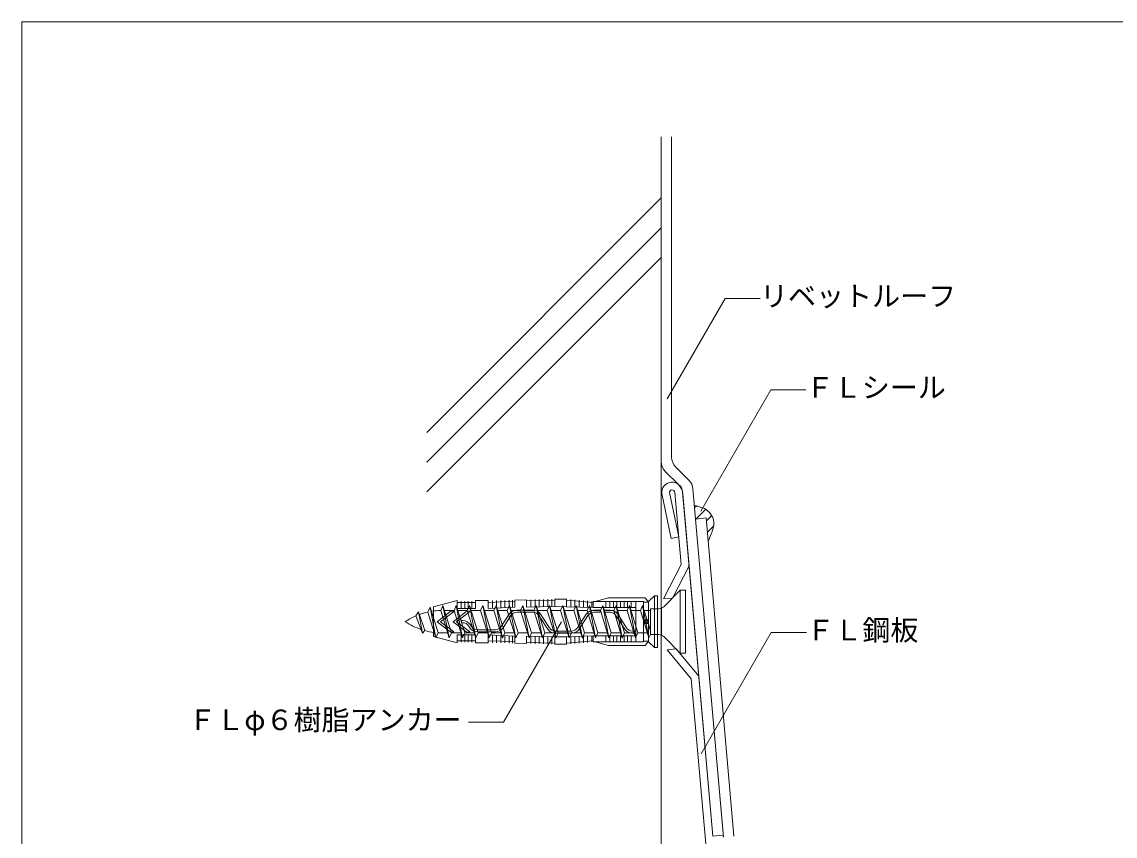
# Model space of a CAD drawing. Units: millimetres on the paper. Extents: x -135 to 135, y -94 to 92.
# Drawn here: x -135 to 21.1, y -24.2 to 92 of the extents above; entities that cross this region are included whole.
import ezdxf
from ezdxf.enums import TextEntityAlignment as Align

# ---------------------------------------------------------------- set-up
doc = ezdxf.new("R2010")
doc.units = ezdxf.units.MM
for name, color, linetype, lineweight in [('1-2_ハッチング', 4, 'Continuous', 9), ('1-4_リベットルーフ', 6, 'Continuous', 18), ('1-5_ＦＬ鋼板・ディスク', 5, 'Continuous', 18), ('1-6_アンカー類', 4, 'Continuous', 9), ('1-A_元図・躯体', 7, 'Continuous', 18), ('1-C_アンカー類②', 4, 'Continuous', 9), ('E-E', 7, 'Continuous', 18), ('F-F', 7, 'Continuous', 18)]:
    doc.layers.add(name, color=color, linetype=linetype, lineweight=lineweight)
doc.styles.add('ＭＳ ゴシック', font='')
doc.styles.get('ＭＳ ゴシック').set_extended_font_data('MS Gothic')

msp = doc.modelspace()

# ---------------------------------------------------------------- linework, layer by layer
at = {"layer": '1-2_ハッチング'}
for p, q in [((-37.788, 22.665), (-38.975, 23.053)), ((-38.938, 22.638), (-38.635, 22.942)), ((-38.749, 21.06), (-37.354, 22.455)), ((-36.65, 21.78), (-36.879, 22.052)), ((-37.269, 20.772), (-36.489, 21.552)), ((-37.127, 19.146), (-36.24, 20.033)), ((-36.568, 18.935), (-37.016, 17.874)), ((-36.491, 19.148), (-36.262, 19.927))]:
    msp.add_line(p, q, dxfattribs=at)
for centre, start, end in [((-38.41, 20.764), 40.077, 71.896), ((-38.181, 20.492), 343.592, 40.077), ((-38.41, 19.713), 337.097, 343.592)]:
    msp.add_arc(centre, 2, start, end, dxfattribs=at)
at = {"layer": '1-4_リベットルーフ'}
for p, q in [((-43.722, 29.266), (-43.722, 75.586)), ((-42.222, 29.888), (-42.222, 75.586)), ((-41.636, 28.473), (-39.754, 26.591)), ((-41.201, 25.917), (-43.136, 27.852)), ((-39.176, 25.352), (-34.827, -24.35)), ((-39.176, 25.352), (-34.876, -23.793)), ((-40.622, 24.677), (-36.347, -24.189)), ((-38.8, 21.054), (-37.309, 21.228)), ((-33.334, -24.206), (-37.309, 21.228)), ((-34.853, -24.059), (-36.347, -24.189)), ((-34.853, -24.059), (-36.347, -24.189))]:
    msp.add_line(p, q, dxfattribs=at)
for centre, start, end in [((-40.222, 29.888), 180, 225), ((-41.722, 29.266), 180, 225), ((-41.168, 25.177), 5, 45), ((-42.615, 24.503), 5, 45)]:
    msp.add_arc(centre, 2, start, end, dxfattribs=at)
at = {"layer": '1-5_ＦＬ鋼板・ディスク'}
for p, q in [((-43.634, 24.679), (-42.271, 18.274)), ((-42.54, 24.821), (-41.195, 18.503)), ((-36.347, -24.189), (-40.646, 24.941)), ((-41.195, 18.503), (-42.271, 18.274)), ((-42.114, 9.783), (-39.722, 14.382)), ((-42.114, 9.783), (-43.379, 9.672)), ((-41.591, 2.516), (-42.856, 2.406)), ((-42.856, 2.406), (-39.415, -1.75)), ((-41.591, 2.516), (-38.344, -1.36)), ((-37.355, -25.289), (-39.415, -1.75))]:
    msp.add_line(p, q, dxfattribs=at)
msp.add_lwpolyline([(-43.379, 9.672), (-40.843, 14.58), (-41.741, 24.845)], dxfattribs=at)
for radius in [1.5, 0.4]:
    msp.add_arc((-42.14, 24.81), radius, 5, 185, dxfattribs=at)
at = {"layer": '1-6_アンカー類'}
for p, q in [((-43.353, 8.544), (-40.985, 10.911)), ((-40.245, 10.911), (-40.985, 10.911)), ((-40.245, 1.911), (-40.245, 10.911)), ((-77.778, 4.766), (-78.361, 7.807)), ((-75.545, 4.827), (-76.717, 8.497)), ((-73.974, 4.082), (-74.865, 8.736)), ((-73.645, 4.813), (-74.865, 8.736)), ((-73.294, 8.009), (-74.639, 8.009)), ((-72.074, 4.082), (-72.965, 8.736)), ((-71.745, 4.813), (-72.965, 8.736)), ((-71.394, 8.009), (-72.739, 8.009)), ((-70.174, 4.082), (-71.066, 8.736)), ((-69.845, 4.813), (-71.066, 8.736)), ((-69.494, 8.009), (-70.839, 8.009)), ((-68.274, 4.082), (-69.166, 8.736)), ((-67.945, 4.813), (-69.166, 8.736)), ((-67.591, 8.009), (-68.939, 8.009)), ((-66.373, 4.078), (-67.264, 8.732)), ((-66.044, 4.809), (-67.264, 8.732)), ((-65.695, 8.009), (-67.039, 8.009)), ((-64.474, 4.082), (-65.366, 8.736)), ((-64.145, 4.813), (-65.366, 8.736)), ((-63.795, 8.009), (-65.14, 8.009)), ((-62.574, 4.082), (-63.466, 8.736)), ((-62.245, 4.813), (-63.466, 8.736)), ((-61.895, 8.009), (-63.24, 8.009)), ((-60.674, 4.082), (-61.566, 8.736)), ((-60.345, 4.813), (-61.566, 8.736)), ((-59.992, 8.009), (-61.34, 8.009)), ((-58.771, 4.082), (-59.663, 8.736)), ((-58.442, 4.813), (-59.663, 8.736)), ((-58.089, 8.009), (-59.437, 8.009)), ((-56.868, 4.082), (-57.76, 8.736)), ((-56.539, 4.813), (-57.76, 8.736)), ((-56.188, 8.009), (-57.534, 8.009)), ((-54.967, 4.078), (-55.859, 8.732)), ((-54.638, 4.809), (-55.859, 8.732)), ((-54.289, 8.009), (-55.634, 8.009)), ((-53.068, 4.082), (-53.96, 8.736)), ((-52.739, 4.813), (-53.96, 8.736)), ((-52.386, 8.009), (-53.734, 8.009)), ((-51.165, 4.082), (-52.057, 8.736)), ((-50.836, 4.813), (-52.057, 8.736)), ((-50.483, 8.009), (-51.831, 8.009)), ((-49.264, 4.078), (-50.156, 8.732)), ((-48.935, 4.809), (-50.156, 8.732)), ((-48.586, 8.009), (-49.931, 8.009)), ((-47.365, 4.082), (-48.257, 8.736)), ((-47.037, 4.813), (-48.257, 8.736)), ((-46.686, 8.009), (-48.031, 8.009)), ((-45.245, 5.163), (-46.357, 8.736)), ((-45.245, 8.009), (-46.131, 8.009)), ((-45.245, 4.571), (-45.245, 8.251)), ((-44.06, 8.251), (-45.245, 8.251)), ((-43.645, 4.571), (-43.645, 8.251)), ((-75.874, 4.096), (-75.545, 4.827)), ((-74.201, 4.813), (-75.172, 4.813)), ((-73.974, 4.082), (-73.645, 4.813)), ((-72.301, 4.813), (-73.645, 4.813)), ((-72.074, 4.082), (-71.745, 4.813)), ((-70.401, 4.813), (-71.745, 4.813)), ((-70.174, 4.082), (-69.845, 4.813)), ((-68.501, 4.813), (-69.845, 4.813)), ((-68.274, 4.082), (-67.945, 4.813)), ((-66.601, 4.813), (-67.945, 4.813)), ((-66.373, 4.078), (-66.044, 4.809)), ((-64.701, 4.813), (-66.045, 4.813)), ((-64.474, 4.082), (-64.145, 4.813)), ((-62.801, 4.813), (-64.145, 4.813)), ((-62.574, 4.082), (-62.245, 4.813)), ((-60.901, 4.813), (-62.245, 4.813)), ((-60.674, 4.082), (-60.345, 4.813)), ((-58.998, 4.813), (-60.345, 4.813)), ((-58.771, 4.082), (-58.442, 4.813)), ((-57.095, 4.813), (-58.442, 4.813)), ((-56.868, 4.082), (-56.539, 4.813)), ((-55.195, 4.813), (-56.539, 4.813)), ((-54.967, 4.078), (-54.638, 4.809)), ((-53.295, 4.813), (-54.638, 4.813)), ((-53.068, 4.082), (-52.739, 4.813)), ((-51.392, 4.813), (-52.739, 4.813)), ((-51.165, 4.082), (-50.836, 4.813)), ((-49.492, 4.813), (-50.836, 4.813)), ((-49.264, 4.078), (-48.935, 4.809)), ((-47.592, 4.813), (-48.935, 4.813)), ((-47.365, 4.082), (-47.037, 4.813)), ((-45.693, 4.813), (-47.037, 4.813)), ((-45.465, 4.082), (-45.245, 4.571)), ((-44.06, 4.571), (-45.245, 4.571)), ((-43.353, 4.278), (-40.985, 1.911))]:
    msp.add_line(p, q, dxfattribs=at)
for points in [[(-40.245, 1.911), (-40.985, 1.911), (-40.985, 10.911)], [(-77.45, 5.135), (-78.361, 7.807), (-78.725, 7.242)], [(-74.865, 8.736), (-75.194, 8.009), (-73.974, 4.082)], [(-72.965, 8.736), (-73.294, 8.009), (-72.074, 4.082)], [(-71.066, 8.736), (-71.394, 8.009), (-70.174, 4.082)], [(-69.166, 8.736), (-69.494, 8.009), (-68.274, 4.082)], [(-67.264, 8.732), (-67.593, 8.005), (-66.373, 4.078)], [(-65.366, 8.736), (-65.695, 8.009), (-64.474, 4.082)], [(-63.466, 8.736), (-63.795, 8.009), (-62.574, 4.082)], [(-61.566, 8.736), (-61.895, 8.009), (-60.674, 4.082)], [(-59.663, 8.736), (-59.992, 8.009), (-58.771, 4.082)], [(-57.76, 8.736), (-58.089, 8.009), (-56.868, 4.082)], [(-55.859, 8.732), (-56.188, 8.005), (-54.967, 4.078)], [(-53.96, 8.736), (-54.289, 8.009), (-53.068, 4.082)], [(-52.057, 8.736), (-52.386, 8.009), (-51.165, 4.082)], [(-50.156, 8.732), (-50.485, 8.005), (-49.264, 4.078)], [(-48.257, 8.736), (-48.586, 8.009), (-47.365, 4.082)], [(-78.725, 7.242), (-77.778, 4.766), (-77.45, 5.135)]]:
    msp.add_lwpolyline(points, dxfattribs=at)
for points in [[(-77.043, 7.776), (-75.874, 4.096), (-76.717, 8.497)], [(-45.465, 4.082), (-46.357, 8.736), (-46.686, 8.009)]]:
    msp.add_lwpolyline(points, close=True, dxfattribs=at)
for centre, radius, start, end in [((-75.005, -1.372), 9.383, 91.153, 99.302), ((-44.06, 9.251), 1, 270, 315), ((-75.005, -1.372), 9.383, 113.352, 123.951), ((-75.005, 14.194), 9.383, 236.049, 251.511), ((-75.005, -1.372), 9.383, 102.558, 110.133), ((-75.005, 14.194), 9.383, 254.901, 263.165), ((-75.005, 14.194), 9.383, 266.704, 268.981), ((-44.06, 3.571), 1, 45, 90)]:
    msp.add_arc(centre, radius, start, end, dxfattribs=at)
at = {"layer": '1-A_元図・躯体'}
for p, q in [((-43.722, 75.586), (-43.722, -31.744)), ((-77.183, 33.408), (-43.722, 66.87)), ((-77.183, 29.166), (-43.722, 62.627)), ((-77.183, 24.923), (-43.722, 58.385))]:
    msp.add_line(p, q, dxfattribs=at)
at = {"layer": '1-C_アンカー類②'}
for p, q in [((-76.219, 8.511), (-72.819, 9.411)), ((-72.819, 8.286), (-72.819, 9.411)), ((-70.219, 9.411), (-68.419, 9.411)), ((-70.219, 8.286), (-70.219, 9.411)), ((-68.419, 8.286), (-68.419, 9.411)), ((-67.819, 8.309), (-67.819, 9.423)), ((-67.219, 8.332), (-67.219, 9.434)), ((-66.619, 8.355), (-66.619, 9.444)), ((-66.019, 8.378), (-66.019, 9.455)), ((-65.419, 8.424), (-65.419, 9.466)), ((-64.919, 8.447), (-64.919, 9.475)), ((-62.919, 8.461), (-62.919, 9.536)), ((-62.919, 9.375), (-58.919, 9.475)), ((-62.319, 8.476), (-62.319, 9.543)), ((-61.719, 8.491), (-61.719, 9.558)), ((-61.119, 8.506), (-61.119, 9.573)), ((-60.519, 8.521), (-60.519, 9.588)), ((-59.919, 8.536), (-59.919, 9.603)), ((-59.319, 8.551), (-59.319, 9.618)), ((-58.919, 9.636), (-57.219, 9.636)), ((-58.919, 8.561), (-58.919, 9.636)), ((-57.219, 8.552), (-57.219, 9.636)), ((-57.219, 9.475), (-53.419, 9.14)), ((-56.619, 8.53), (-56.619, 9.575)), ((-56.019, 8.508), (-56.019, 9.522)), ((-55.419, 8.485), (-55.419, 9.469)), ((-54.819, 8.463), (-54.819, 9.416)), ((-53.119, 9.301), (-51.219, 9.801)), ((-51.219, 9.801), (-46.019, 9.801)), ((-45.519, 9.201), (-46.019, 9.801)), ((-45.519, 9.301), (-44.669, 10.086)), ((-44.669, 10.086), (-44.219, 10.086)), ((-44.669, 2.736), (-44.669, 10.086)), ((-44.219, 2.736), (-44.219, 10.086)), ((-76.219, 4.311), (-76.219, 8.511)), ((-75.719, 6.411), (-73.904, 7.807)), ((-75.219, 6.411), (-73.386, 7.821)), ((-73.416, 7.911), (-73.599, 7.911)), ((-73.419, 6.411), (-71.604, 7.807)), ((-72.919, 6.411), (-71.086, 7.821)), ((-72.819, 9.161), (-70.219, 9.161)), ((-72.819, 8.286), (-70.219, 8.286)), ((-72.269, 8.286), (-72.269, 9.336)), ((-71.769, 8.286), (-71.769, 9.336)), ((-71.116, 7.911), (-71.299, 7.911)), ((-71.269, 8.286), (-71.269, 9.336)), ((-70.769, 8.286), (-70.769, 9.336)), ((-68.419, 9.161), (-64.619, 9.336)), ((-68.419, 8.286), (-64.619, 8.461)), ((-64.324, 8.061), (-62.014, 8.061)), ((-62.919, 8.461), (-58.919, 8.561)), ((-58.919, 8.561), (-57.21, 8.552)), ((-57.219, 8.552), (-53.419, 8.411)), ((-54.219, 8.441), (-54.219, 9.363)), ((-53.619, 8.418), (-53.619, 9.31)), ((-53.419, 9.301), (-46.219, 9.301)), ((-53.419, 8.411), (-53.419, 9.301)), ((-53.419, 8.411), (-47.319, 8.411)), ((-53.324, 8.061), (-52.419, 8.061)), ((-52.419, 7.761), (-52.419, 8.061)), ((-51.919, 8.061), (-51.014, 8.061)), ((-51.919, 7.761), (-51.919, 8.061)), ((-51.619, 8.411), (-51.619, 9.301)), ((-51.019, 8.411), (-51.019, 9.301)), ((-50.519, 8.411), (-50.519, 9.301)), ((-50.019, 8.411), (-50.019, 9.301)), ((-49.519, 8.411), (-49.519, 9.301)), ((-49.019, 8.411), (-49.019, 9.301)), ((-48.519, 8.384), (-48.519, 9.301)), ((-48.019, 8.411), (-48.019, 9.301)), ((-47.319, 3.521), (-47.319, 9.301)), ((-46.219, 3.521), (-46.219, 9.301)), ((-46.219, 9.201), (-45.519, 9.201)), ((-45.519, 3.521), (-45.519, 9.301)), ((-75.719, 6.411), (-73.904, 5.015)), ((-75.219, 6.411), (-73.386, 5.001)), ((-73.419, 6.411), (-71.604, 5.015)), ((-72.919, 6.411), (-71.086, 5.001)), ((-72.219, 6.261), (-72.219, 6.561)), ((-72.219, 6.561), (-72.045, 6.561)), ((-72.219, 6.261), (-72.045, 6.261)), ((-65.416, 7.466), (-66.545, 5.718)), ((-65.164, 7.304), (-66.293, 5.556)), ((-64.324, 7.761), (-62.014, 7.761)), ((-61.174, 7.304), (-59.916, 5.356)), ((-60.922, 7.466), (-59.664, 5.518)), ((-54.416, 7.466), (-55.674, 5.518)), ((-54.164, 7.304), (-55.422, 5.356)), ((-53.324, 7.761), (-52.419, 7.761)), ((-51.919, 7.761), (-51.014, 7.761)), ((-50.174, 7.304), (-48.916, 5.356)), ((-49.922, 7.466), (-48.664, 5.518)), ((-46.219, 6.661), (-46.019, 6.411)), ((-46.219, 6.661), (-45.519, 6.661)), ((-46.219, 6.161), (-46.019, 6.411)), ((-73.416, 4.911), (-73.599, 4.911)), ((-71.116, 4.911), (-71.299, 4.911)), ((-71.205, 5.804), (-71.045, 5.556)), ((-70.953, 5.966), (-70.793, 5.718)), ((-69.953, 5.261), (-67.385, 5.261)), ((-69.953, 4.961), (-67.385, 4.961)), ((-58.824, 5.061), (-56.514, 5.061)), ((-58.824, 4.761), (-56.514, 4.761)), ((-47.824, 5.061), (-47.319, 5.061)), ((-47.824, 4.761), (-47.319, 4.761)), ((-46.219, 6.161), (-45.519, 6.161)), ((-76.219, 4.311), (-72.819, 3.411)), ((-72.819, 4.536), (-70.219, 4.536)), ((-72.819, 3.412), (-72.819, 4.536)), ((-72.819, 3.661), (-70.219, 3.661)), ((-72.269, 3.486), (-72.269, 4.536)), ((-71.769, 3.486), (-71.769, 4.536)), ((-71.269, 3.486), (-71.269, 4.536)), ((-70.769, 3.486), (-70.769, 4.536)), ((-70.219, 3.411), (-70.219, 4.536)), ((-70.219, 3.411), (-68.419, 3.411)), ((-68.419, 4.536), (-64.619, 4.361)), ((-68.419, 3.411), (-68.419, 4.536)), ((-68.419, 3.661), (-64.619, 3.575)), ((-67.819, 3.412), (-67.819, 4.513)), ((-67.219, 3.399), (-67.219, 4.49)), ((-66.619, 3.385), (-66.619, 4.467)), ((-66.019, 3.371), (-66.019, 4.444)), ((-65.419, 3.358), (-65.419, 4.398)), ((-64.919, 3.346), (-64.919, 4.383)), ((-64.619, 3.325), (-64.619, 4.361)), ((-64.619, 3.325), (-62.919, 3.286)), ((-62.919, 3.286), (-62.919, 4.361)), ((-62.919, 4.361), (-58.919, 4.261)), ((-62.919, 3.447), (-58.919, 3.347)), ((-62.319, 3.28), (-62.319, 4.346)), ((-61.719, 3.265), (-61.719, 4.315)), ((-61.119, 3.25), (-61.119, 4.316)), ((-60.519, 3.235), (-60.519, 4.301)), ((-59.919, 3.22), (-59.919, 4.286)), ((-59.319, 3.205), (-59.319, 4.271)), ((-58.919, 4.261), (-57.222, 4.27)), ((-58.919, 3.186), (-58.919, 4.261)), ((-58.919, 3.186), (-57.219, 3.186)), ((-57.222, 4.27), (-53.419, 4.411)), ((-57.219, 3.186), (-57.219, 4.27)), ((-57.219, 3.347), (-53.419, 3.682)), ((-56.619, 3.247), (-56.619, 4.292)), ((-56.019, 3.3), (-56.019, 4.315)), ((-55.419, 3.353), (-55.419, 4.337)), ((-54.819, 3.406), (-54.819, 4.359)), ((-54.219, 3.459), (-54.219, 4.381)), ((-53.619, 3.512), (-53.619, 4.41)), ((-53.419, 3.521), (-53.419, 4.411)), ((-53.419, 4.411), (-47.319, 4.411)), ((-53.419, 3.521), (-46.219, 3.521)), ((-51.219, 3.021), (-53.119, 3.521)), ((-51.619, 3.521), (-51.619, 4.411)), ((-51.019, 3.521), (-51.019, 4.411)), ((-50.519, 3.521), (-50.519, 4.411)), ((-50.019, 3.521), (-50.019, 4.411)), ((-49.519, 3.521), (-49.519, 4.411)), ((-49.019, 3.521), (-49.019, 4.411)), ((-48.519, 3.521), (-48.519, 4.411)), ((-48.019, 3.521), (-48.019, 4.411)), ((-46.219, 3.621), (-45.519, 3.621)), ((-46.019, 3.021), (-45.519, 3.621)), ((-45.519, 3.521), (-44.669, 2.736)), ((-51.219, 3.021), (-46.019, 3.021)), ((-44.669, 2.736), (-44.219, 2.736))]:
    msp.add_line(p, q, dxfattribs=at)
for points in [[(-64.619, 8.461), (-64.619, 9.497), (-62.919, 9.536)], [(-45.519, 6.161), (-46.019, 6.411), (-45.519, 6.661)]]:
    msp.add_lwpolyline(points, dxfattribs=at)
for centre, radius, start, end in [((-73.599, 7.411), 0.5, 90, 127.569), ((-73.416, 7.861), 0.05, 307.569, 90), ((-71.299, 7.411), 0.5, 90, 127.569), ((-71.116, 7.861), 0.05, 307.569, 90), ((-64.324, 6.761), 1.3, 90, 147.142), ((-62.014, 6.761), 1.3, 32.858, 90), ((-53.324, 6.761), 1.3, 90, 147.142), ((-51.014, 6.761), 1.3, 32.858, 90), ((-72.045, 5.261), 1.3, 32.858, 90), ((-72.045, 5.261), 1, 32.858, 90), ((-64.324, 6.761), 1, 90, 147.142), ((-62.014, 6.761), 1, 32.858, 90), ((-53.324, 6.761), 1, 90, 147.142), ((-51.014, 6.761), 1, 32.858, 90), ((-73.599, 5.411), 0.5, 232.431, 270), ((-73.416, 4.961), 0.05, 270, 52.431), ((-71.299, 5.411), 0.5, 232.431, 270), ((-71.116, 4.961), 0.05, 270, 52.431), ((-69.953, 6.261), 1.3, 212.858, 270), ((-69.953, 6.261), 1, 212.858, 270), ((-67.385, 6.261), 1, 270, 327.142), ((-67.385, 6.261), 1.3, 270, 327.142), ((-58.824, 6.061), 1.3, 212.858, 270), ((-58.824, 6.061), 1, 212.858, 270), ((-56.514, 6.061), 1, 270, 327.142), ((-56.514, 6.061), 1.3, 270, 327.142), ((-47.824, 6.061), 1.3, 212.858, 270), ((-47.824, 6.061), 1, 212.858, 270)]:
    msp.add_arc(centre, radius, start, end, dxfattribs=at)
at = {"layer": 'E-E'}
for p, q in [((-34.597, 52.531), (-42.873, 38.195)), ((-34.597, 52.531), (-29.597, 52.531)), ((-28.069, 39.488), (-38.069, 22.167)), ((-28.069, 39.488), (-23.069, 39.488)), ((-66.239, -7.937), (-57.963, 6.398)), ((-27.982, 4.854), (-37.982, -12.467)), ((-27.982, 4.854), (-22.982, 4.854)), ((-66.239, -7.937), (-71.239, -7.937))]:
    msp.add_line(p, q, dxfattribs=at)
at = {"layer": 'F-F'}
msp.add_line((-135, 92), (-135, -88), dxfattribs=at)
msp.add_lwpolyline([(-135, 92), (135, 92), (135, -88), (-135, -88)], dxfattribs=at)

# ---------------------------------------------------------------- texts
at = {"layer": 'E-E', "style": 'ＭＳ ゴシック'}
for s, p in [('リベットルーフ', (-29.597, 50.531)), ('ＦＬシール', (-23.069, 37.488)), ('ＦＬ鋼板', (-22.982, 2.854)), ('ＦＬφ６樹脂アンカー', (-111.239, -9.937))]:
    msp.add_text(s, height=2.933, dxfattribs=at).set_placement(p, align=Align.BOTTOM_LEFT)

doc.saveas('drawing.dxf')
